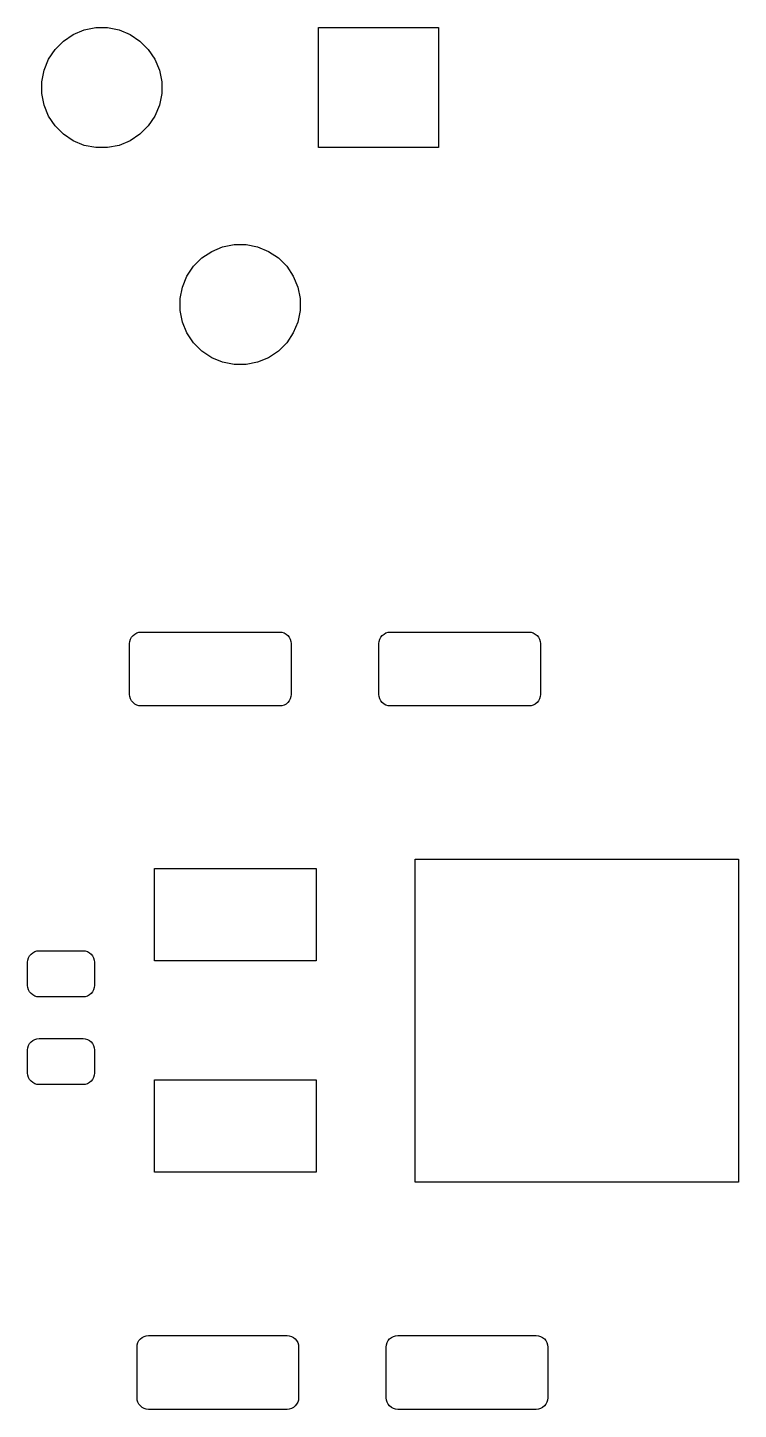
# Model space of a CAD drawing. Extents: x -21.7 to 6.2, y -6.5 to -0.8.
# Drawn here: x 2.496 to 3.102, y -3.411 to -2.232 of the extents above; entities that cross this region are included whole.
import ezdxf

# ---------------------------------------------------------------- set-up
doc = ezdxf.new("R2010")
doc.units = 0
doc.header["$MEASUREMENT"] = 0
doc.layers.add('BLACK', color=7, linetype='Continuous')

msp = doc.modelspace()

# ---------------------------------------------------------------- linework, layer by layer
at = {"layer": 'BLACK', "linetype": 'Continuous'}
for p, q in [((2.52643, -2.24371), (2.53481, -2.23811)), ((2.53481, -2.23811), (2.54413, -2.23425)), ((2.54413, -2.23425), (2.55401, -2.23228)), ((2.55401, -2.23228), (2.5641, -2.23228)), ((2.5641, -2.23228), (2.57398, -2.23425)), ((2.57398, -2.23425), (2.5833, -2.23811)), ((2.5833, -2.23811), (2.59168, -2.24371)), ((2.74409, -2.33465), (2.74409, -2.23228)), ((2.74409, -2.23228), (2.84646, -2.23228)), ((2.84646, -2.23228), (2.84646, -2.33465)), ((2.5137, -2.25922), (2.5193, -2.25084)), ((2.5193, -2.25084), (2.52643, -2.24371)), ((2.59168, -2.24371), (2.59881, -2.25084)), ((2.59881, -2.25084), (2.60441, -2.25922)), ((2.50984, -2.26854), (2.5137, -2.25922)), ((2.60441, -2.25922), (2.60827, -2.26854)), ((2.50787, -2.27842), (2.50984, -2.26854)), ((2.60827, -2.26854), (2.61024, -2.27842)), ((2.50787, -2.28851), (2.50787, -2.27842)), ((2.61024, -2.27842), (2.61024, -2.28851)), ((2.50984, -2.29839), (2.50787, -2.28851)), ((2.61024, -2.28851), (2.60827, -2.29839)), ((2.5137, -2.30771), (2.50984, -2.29839)), ((2.5193, -2.31609), (2.5137, -2.30771)), ((2.60441, -2.30771), (2.59881, -2.31609)), ((2.60827, -2.29839), (2.60441, -2.30771)), ((2.52643, -2.32322), (2.5193, -2.31609)), ((2.59881, -2.31609), (2.59168, -2.32322)), ((2.53481, -2.32882), (2.52643, -2.32322)), ((2.54413, -2.33268), (2.53481, -2.32882)), ((2.55401, -2.33465), (2.54413, -2.33268)), ((2.57398, -2.33268), (2.5641, -2.33465)), ((2.5833, -2.32882), (2.57398, -2.33268)), ((2.59168, -2.32322), (2.5833, -2.32882)), ((2.5641, -2.33465), (2.55401, -2.33465)), ((2.84646, -2.33465), (2.74409, -2.33465)), ((2.64454, -2.42875), (2.65292, -2.42315)), ((2.65292, -2.42315), (2.66224, -2.41929)), ((2.66224, -2.41929), (2.67212, -2.41732)), ((2.67212, -2.41732), (2.68221, -2.41732)), ((2.68221, -2.41732), (2.69209, -2.41929)), ((2.69209, -2.41929), (2.70141, -2.42315)), ((2.70141, -2.42315), (2.70979, -2.42875)), ((2.63181, -2.44426), (2.63741, -2.43588)), ((2.63741, -2.43588), (2.64454, -2.42875)), ((2.70979, -2.42875), (2.71692, -2.43588)), ((2.71692, -2.43588), (2.72252, -2.44426)), ((2.62795, -2.45357), (2.63181, -2.44426)), ((2.72252, -2.44426), (2.72638, -2.45357)), ((2.62598, -2.46346), (2.62795, -2.45357)), ((2.72638, -2.45357), (2.72835, -2.46346)), ((2.62598, -2.47354), (2.62598, -2.46346)), ((2.62795, -2.48343), (2.62598, -2.47354)), ((2.72835, -2.47354), (2.72638, -2.48343)), ((2.72835, -2.46346), (2.72835, -2.47354)), ((2.63181, -2.49275), (2.62795, -2.48343)), ((2.72638, -2.48343), (2.72252, -2.49275)), ((2.63741, -2.50113), (2.63181, -2.49275)), ((2.72252, -2.49275), (2.71692, -2.50113)), ((2.64454, -2.50826), (2.63741, -2.50113)), ((2.65292, -2.51386), (2.64454, -2.50826)), ((2.70979, -2.50826), (2.70141, -2.51386)), ((2.71692, -2.50113), (2.70979, -2.50826)), ((2.66224, -2.51772), (2.65292, -2.51386)), ((2.67212, -2.51969), (2.66224, -2.51772)), ((2.68221, -2.51969), (2.67212, -2.51969)), ((2.69209, -2.51772), (2.68221, -2.51969)), ((2.70141, -2.51386), (2.69209, -2.51772)), ((2.58291, -2.75772), (2.5831, -2.7558)), ((2.58291, -2.80102), (2.58291, -2.75772)), ((2.5831, -2.7558), (2.58366, -2.75395)), ((2.58366, -2.75395), (2.58457, -2.75225)), ((2.58457, -2.75225), (2.5858, -2.75076)), ((2.5858, -2.75076), (2.58729, -2.74953)), ((2.58729, -2.74953), (2.58899, -2.74862)), ((2.58899, -2.74862), (2.59084, -2.74806)), ((2.59084, -2.74806), (2.59276, -2.74787)), ((2.59276, -2.74787), (2.71087, -2.74787)), ((2.71087, -2.74787), (2.71279, -2.74806)), ((2.71279, -2.74806), (2.71463, -2.74862)), ((2.71463, -2.74862), (2.71633, -2.74953)), ((2.71633, -2.74953), (2.71783, -2.75076)), ((2.71783, -2.75076), (2.71905, -2.75225)), ((2.71905, -2.75225), (2.71996, -2.75395)), ((2.71996, -2.75395), (2.72052, -2.7558)), ((2.72052, -2.7558), (2.72071, -2.75772)), ((2.72071, -2.75772), (2.72071, -2.80102)), ((2.79551, -2.75772), (2.7957, -2.7558)), ((2.79551, -2.80102), (2.79551, -2.75772)), ((2.7957, -2.7558), (2.79626, -2.75395)), ((2.79626, -2.75395), (2.79717, -2.75225)), ((2.79717, -2.75225), (2.79839, -2.75076)), ((2.79839, -2.75076), (2.79989, -2.74953)), ((2.79989, -2.74953), (2.80159, -2.74862)), ((2.80159, -2.74862), (2.80343, -2.74806)), ((2.80343, -2.74806), (2.80535, -2.74787)), ((2.80535, -2.74787), (2.92346, -2.74787)), ((2.92346, -2.74787), (2.92538, -2.74806)), ((2.92538, -2.74806), (2.92723, -2.74862)), ((2.92723, -2.74862), (2.92893, -2.74953)), ((2.92893, -2.74953), (2.93042, -2.75076)), ((2.93042, -2.75076), (2.93165, -2.75225)), ((2.93165, -2.75225), (2.93256, -2.75395)), ((2.93256, -2.75395), (2.93312, -2.7558)), ((2.93312, -2.7558), (2.93331, -2.75772)), ((2.93331, -2.75772), (2.93331, -2.80102)), ((2.5831, -2.80294), (2.58291, -2.80102)), ((2.58366, -2.80479), (2.5831, -2.80294)), ((2.58457, -2.80649), (2.58366, -2.80479)), ((2.71996, -2.80479), (2.71905, -2.80649)), ((2.72052, -2.80294), (2.71996, -2.80479)), ((2.72071, -2.80102), (2.72052, -2.80294)), ((2.7957, -2.80294), (2.79551, -2.80102)), ((2.79626, -2.80479), (2.7957, -2.80294)), ((2.79717, -2.80649), (2.79626, -2.80479)), ((2.93256, -2.80479), (2.93165, -2.80649)), ((2.93312, -2.80294), (2.93256, -2.80479)), ((2.93331, -2.80102), (2.93312, -2.80294)), ((2.5858, -2.80798), (2.58457, -2.80649)), ((2.58729, -2.80921), (2.5858, -2.80798)), ((2.58899, -2.81012), (2.58729, -2.80921)), ((2.59084, -2.81068), (2.58899, -2.81012)), ((2.59276, -2.81087), (2.59084, -2.81068)), ((2.71087, -2.81087), (2.59276, -2.81087)), ((2.71279, -2.81068), (2.71087, -2.81087)), ((2.71463, -2.81012), (2.71279, -2.81068)), ((2.71633, -2.80921), (2.71463, -2.81012)), ((2.71783, -2.80798), (2.71633, -2.80921)), ((2.71905, -2.80649), (2.71783, -2.80798)), ((2.79839, -2.80798), (2.79717, -2.80649)), ((2.79989, -2.80921), (2.79839, -2.80798)), ((2.80159, -2.81012), (2.79989, -2.80921)), ((2.80343, -2.81068), (2.80159, -2.81012)), ((2.80535, -2.81087), (2.80343, -2.81068)), ((2.92346, -2.81087), (2.80535, -2.81087)), ((2.92538, -2.81068), (2.92346, -2.81087)), ((2.92723, -2.81012), (2.92538, -2.81068)), ((2.92893, -2.80921), (2.92723, -2.81012)), ((2.93042, -2.80798), (2.92893, -2.80921)), ((2.93165, -2.80649), (2.93042, -2.80798)), ((2.82661, -3.21717), (2.82661, -2.94157)), ((2.82661, -2.94157), (3.1022, -2.94157)), ((3.1022, -2.94157), (3.1022, -3.21717)), ((2.60417, -3.02819), (2.60417, -2.94945)), ((2.60417, -2.94945), (2.74197, -2.94945)), ((2.74197, -2.94945), (2.74197, -3.02819)), ((2.49587, -3.02953), (2.49606, -3.02761)), ((2.49606, -3.02761), (2.49662, -3.02576)), ((2.49662, -3.02576), (2.49752, -3.02406)), ((2.49752, -3.02406), (2.49875, -3.02257)), ((2.49875, -3.02257), (2.50024, -3.02134)), ((2.50024, -3.02134), (2.50194, -3.02043)), ((2.50194, -3.02043), (2.50379, -3.01987)), ((2.50379, -3.01987), (2.50571, -3.01969)), ((2.50571, -3.01969), (2.54311, -3.01969)), ((2.54311, -3.01969), (2.54503, -3.01987)), ((2.54503, -3.01987), (2.54688, -3.02043)), ((2.54688, -3.02043), (2.54858, -3.02134)), ((2.54858, -3.02134), (2.55007, -3.02257)), ((2.55007, -3.02257), (2.55129, -3.02406)), ((2.55129, -3.02406), (2.5522, -3.02576)), ((2.5522, -3.02576), (2.55276, -3.02761)), ((2.55276, -3.02761), (2.55295, -3.02953)), ((2.74197, -3.02819), (2.60417, -3.02819)), ((2.49587, -3.04921), (2.49587, -3.02953)), ((2.55295, -3.02953), (2.55295, -3.04921)), ((2.49606, -3.05113), (2.49587, -3.04921)), ((2.49662, -3.05298), (2.49606, -3.05113)), ((2.55276, -3.05113), (2.5522, -3.05298)), ((2.55295, -3.04921), (2.55276, -3.05113)), ((2.49752, -3.05468), (2.49662, -3.05298)), ((2.49875, -3.05617), (2.49752, -3.05468)), ((2.50024, -3.0574), (2.49875, -3.05617)), ((2.50194, -3.05831), (2.50024, -3.0574)), ((2.50379, -3.05887), (2.50194, -3.05831)), ((2.50571, -3.05906), (2.50379, -3.05887)), ((2.54311, -3.05906), (2.50571, -3.05906)), ((2.54503, -3.05887), (2.54311, -3.05906)), ((2.54688, -3.05831), (2.54503, -3.05887)), ((2.54858, -3.0574), (2.54688, -3.05831)), ((2.55007, -3.05617), (2.54858, -3.0574)), ((2.55129, -3.05468), (2.55007, -3.05617)), ((2.5522, -3.05298), (2.55129, -3.05468)), ((2.49662, -3.10056), (2.49752, -3.09886)), ((2.49752, -3.09886), (2.49875, -3.09737)), ((2.49875, -3.09737), (2.50024, -3.09615)), ((2.50024, -3.09615), (2.50194, -3.09524)), ((2.50194, -3.09524), (2.50379, -3.09468)), ((2.50379, -3.09468), (2.50571, -3.09449)), ((2.50571, -3.09449), (2.54311, -3.09449)), ((2.54311, -3.09449), (2.54503, -3.09468)), ((2.54503, -3.09468), (2.54688, -3.09524)), ((2.54688, -3.09524), (2.54858, -3.09615)), ((2.54858, -3.09615), (2.55007, -3.09737)), ((2.55007, -3.09737), (2.55129, -3.09886)), ((2.55129, -3.09886), (2.5522, -3.10056)), ((2.49587, -3.10433), (2.49606, -3.10241)), ((2.49587, -3.12402), (2.49587, -3.10433)), ((2.49606, -3.10241), (2.49662, -3.10056)), ((2.5522, -3.10056), (2.55276, -3.10241)), ((2.55276, -3.10241), (2.55295, -3.10433)), ((2.55295, -3.10433), (2.55295, -3.12402)), ((2.49606, -3.12594), (2.49587, -3.12402)), ((2.49662, -3.12778), (2.49606, -3.12594)), ((2.49752, -3.12948), (2.49662, -3.12778)), ((2.49875, -3.13098), (2.49752, -3.12948)), ((2.50024, -3.1322), (2.49875, -3.13098)), ((2.50194, -3.13311), (2.50024, -3.1322)), ((2.50379, -3.13367), (2.50194, -3.13311)), ((2.50571, -3.13386), (2.50379, -3.13367)), ((2.54311, -3.13386), (2.50571, -3.13386)), ((2.54503, -3.13367), (2.54311, -3.13386)), ((2.54688, -3.13311), (2.54503, -3.13367)), ((2.54858, -3.1322), (2.54688, -3.13311)), ((2.55007, -3.13098), (2.54858, -3.1322)), ((2.55129, -3.12948), (2.55007, -3.13098)), ((2.5522, -3.12778), (2.55129, -3.12948)), ((2.55276, -3.12594), (2.5522, -3.12778)), ((2.55295, -3.12402), (2.55276, -3.12594)), ((2.60417, -3.2085), (2.60417, -3.12976)), ((2.60417, -3.12976), (2.74197, -3.12976)), ((2.74197, -3.12976), (2.74197, -3.2085)), ((2.74197, -3.2085), (2.60417, -3.2085)), ((3.1022, -3.21717), (2.82661, -3.21717)), ((2.58921, -3.35772), (2.5894, -3.3558)), ((2.58921, -3.40102), (2.58921, -3.35772)), ((2.5894, -3.3558), (2.58996, -3.35395)), ((2.58996, -3.35395), (2.59087, -3.35225)), ((2.59087, -3.35225), (2.5921, -3.35076)), ((2.5921, -3.35076), (2.59359, -3.34953)), ((2.59359, -3.34953), (2.59529, -3.34862)), ((2.59529, -3.34862), (2.59713, -3.34806)), ((2.59713, -3.34806), (2.59906, -3.34787)), ((2.59906, -3.34787), (2.71717, -3.34787)), ((2.71717, -3.34787), (2.71909, -3.34806)), ((2.71909, -3.34806), (2.72093, -3.34862)), ((2.72093, -3.34862), (2.72263, -3.34953)), ((2.72263, -3.34953), (2.72413, -3.35076)), ((2.72413, -3.35076), (2.72535, -3.35225)), ((2.72535, -3.35225), (2.72626, -3.35395)), ((2.72626, -3.35395), (2.72682, -3.3558)), ((2.72682, -3.3558), (2.72701, -3.35772)), ((2.72701, -3.35772), (2.72701, -3.40102)), ((2.80181, -3.35772), (2.802, -3.3558)), ((2.80181, -3.40102), (2.80181, -3.35772)), ((2.802, -3.3558), (2.80256, -3.35395)), ((2.80256, -3.35395), (2.80347, -3.35225)), ((2.80347, -3.35225), (2.80469, -3.35076)), ((2.80469, -3.35076), (2.80619, -3.34953)), ((2.80619, -3.34953), (2.80789, -3.34862)), ((2.80789, -3.34862), (2.80973, -3.34806)), ((2.80973, -3.34806), (2.81165, -3.34787)), ((2.81165, -3.34787), (2.92976, -3.34787)), ((2.92976, -3.34787), (2.93168, -3.34806)), ((2.93168, -3.34806), (2.93353, -3.34862)), ((2.93353, -3.34862), (2.93523, -3.34953)), ((2.93523, -3.34953), (2.93672, -3.35076)), ((2.93672, -3.35076), (2.93795, -3.35225)), ((2.93795, -3.35225), (2.93886, -3.35395)), ((2.93886, -3.35395), (2.93942, -3.3558)), ((2.93942, -3.3558), (2.93961, -3.35772)), ((2.93961, -3.35772), (2.93961, -3.40102)), ((2.5894, -3.40294), (2.58921, -3.40102)), ((2.58996, -3.40479), (2.5894, -3.40294)), ((2.59087, -3.40649), (2.58996, -3.40479)), ((2.72626, -3.40479), (2.72535, -3.40649)), ((2.72682, -3.40294), (2.72626, -3.40479)), ((2.72701, -3.40102), (2.72682, -3.40294)), ((2.802, -3.40294), (2.80181, -3.40102)), ((2.80256, -3.40479), (2.802, -3.40294)), ((2.80347, -3.40649), (2.80256, -3.40479)), ((2.93886, -3.40479), (2.93795, -3.40649)), ((2.93942, -3.40294), (2.93886, -3.40479)), ((2.93961, -3.40102), (2.93942, -3.40294)), ((2.5921, -3.40798), (2.59087, -3.40649)), ((2.59359, -3.40921), (2.5921, -3.40798)), ((2.59529, -3.41012), (2.59359, -3.40921)), ((2.59713, -3.41068), (2.59529, -3.41012)), ((2.59906, -3.41087), (2.59713, -3.41068)), ((2.71717, -3.41087), (2.59906, -3.41087)), ((2.71909, -3.41068), (2.71717, -3.41087)), ((2.72093, -3.41012), (2.71909, -3.41068)), ((2.72263, -3.40921), (2.72093, -3.41012)), ((2.72413, -3.40798), (2.72263, -3.40921)), ((2.72535, -3.40649), (2.72413, -3.40798)), ((2.80469, -3.40798), (2.80347, -3.40649)), ((2.80619, -3.40921), (2.80469, -3.40798)), ((2.80789, -3.41012), (2.80619, -3.40921)), ((2.80973, -3.41068), (2.80789, -3.41012)), ((2.81165, -3.41087), (2.80973, -3.41068)), ((2.92976, -3.41087), (2.81165, -3.41087)), ((2.93168, -3.41068), (2.92976, -3.41087)), ((2.93353, -3.41012), (2.93168, -3.41068)), ((2.93523, -3.40921), (2.93353, -3.41012)), ((2.93672, -3.40798), (2.93523, -3.40921)), ((2.93795, -3.40649), (2.93672, -3.40798))]:
    msp.add_line(p, q, dxfattribs=at)

doc.saveas('drawing.dxf')
